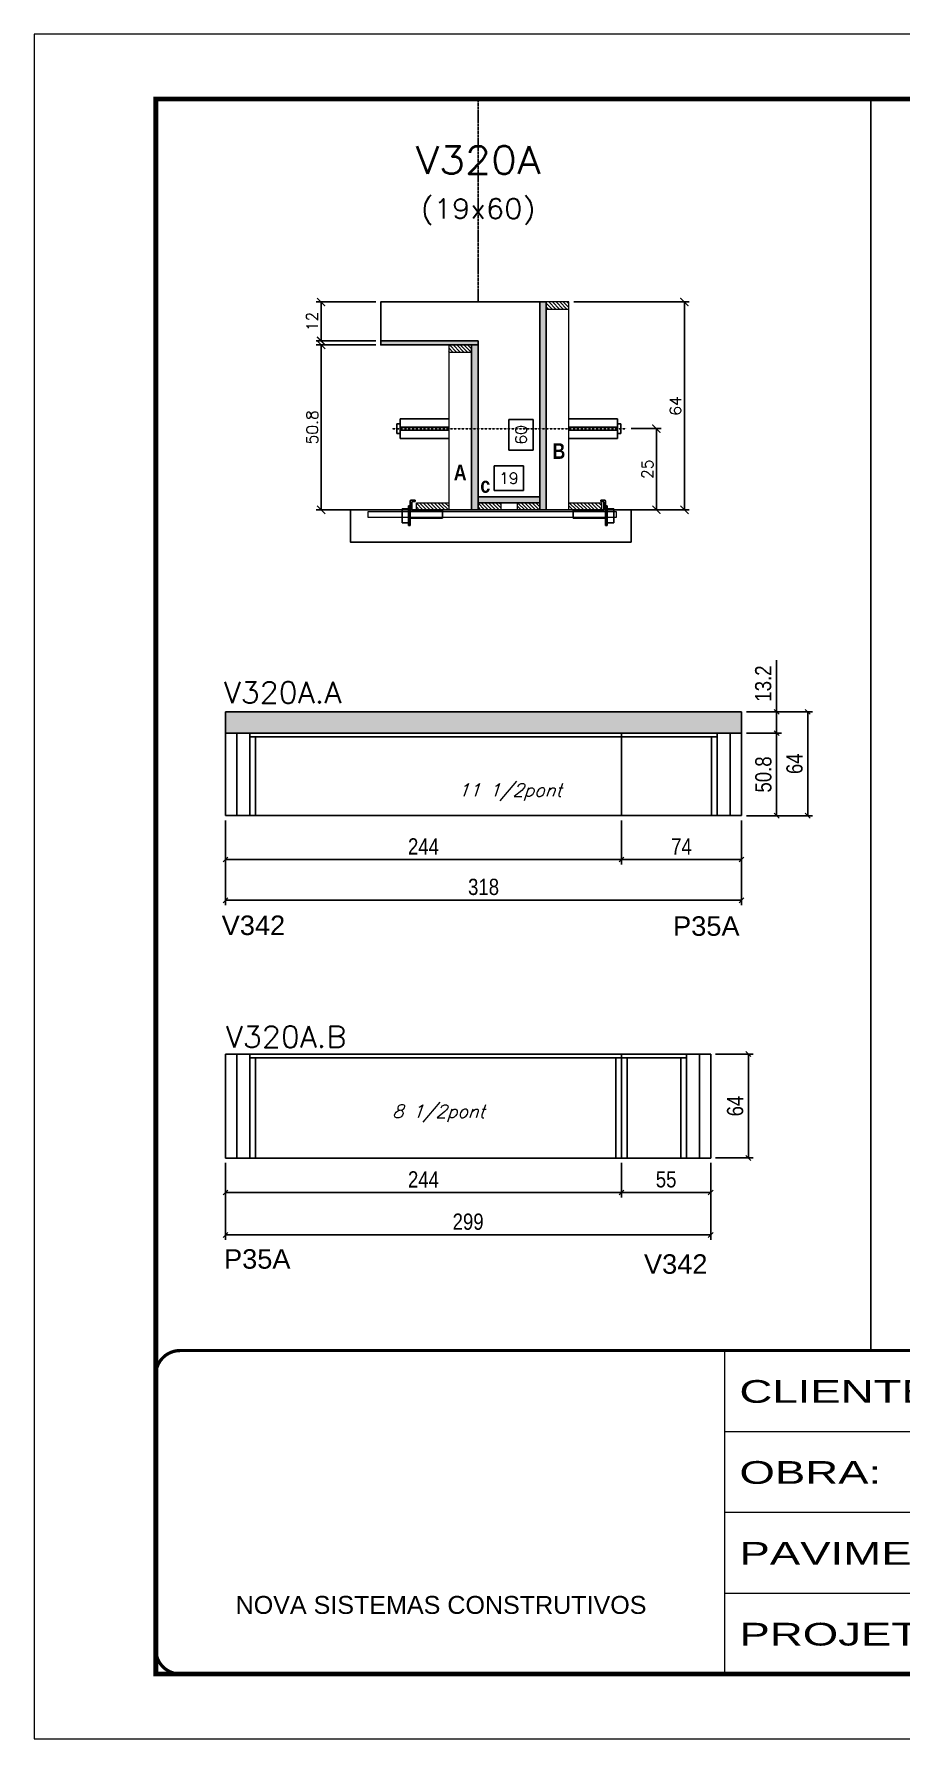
# Model space of a CAD drawing. Extents: x 137137 to 143418, y 10464 to 34486.
# Drawn here: x 137137 to 137672, y 23099 to 24149 of the extents above; entities that cross this region are included whole.
import ezdxf
from ezdxf.enums import TextEntityAlignment as Align

# ---------------------------------------------------------------- set-up
doc = ezdxf.new("R2010")
doc.units = 0
for name, pattern in [('CONTINUO', [0]), ('DASHED', [0.75, 0.5, -0.25]), ('HIDDEN', [0.375, 0.25, -0.125])]:
    doc.linetypes.add(name, pattern=pattern)
for name, color, linetype in [('5', 5, 'Continuous'), ('barrote', 251, 'Continuous'), ('COTA', 241, 'Continuous'), ('Cota Seção (2x)', 4, 'Continuous'), ('detalhes', 4, 'Continuous'), ('Painéis', 200, 'Continuous'), ('presilha', 1, 'Continuous'), ('SARR_2.2x7', 40, 'Continuous'), ('SARR_3.5x7', 81, 'Continuous'), ('TENSOR', 3, 'Continuous'), ('texto', 7, 'Continuous'), ('Texto de Titulo', 7, 'Continuous'), ('Texto Qtd Sarr', 242, 'Continuous')]:
    doc.layers.add(name, color=color, linetype=linetype)
for name, color, linetype, lineweight in [('CONCRETO', 251, 'Continuous', 25), ('Folhas', 255, 'Continuous', 9), ('Hachura', 251, 'Continuous', 9), ('Madeira', 126, 'Continuous', 18), ('SARRAFO DE PRESSAO', 251, 'DASHED', 9), ('SCO-___-LAJ', 2, 'Continuous', 0), ('Texto Seção', 7, 'Continuous', 15)]:
    doc.layers.add(name, color=color, linetype=linetype, lineweight=lineweight)
doc.styles.add('ARIAL', font='arial.ttf')
doc.styles.add('COTA TECNICA', font='techl___.ttf', dxfattribs={"height": 10})
doc.styles.add('REGUA-120', font='ROMANS.shx', dxfattribs={"height": 15})
doc.styles.add('Romans', font='romans.shx')
doc.styles.get("Standard").update_dxf_attribs({"font": 'arial.ttf'})
doc.styles.add('TECNICA', font='techb___.ttf', dxfattribs={"height": 10})
doc.styles.add('Tecnologia', font='')
doc.styles.get('Tecnologia').set_extended_font_data('Forgotten Futurist')
doc.dimstyles.new('Cota Seção (2x)', dxfattribs={"dimtxt": 7, "dimasz": 5, "dimexe": 3, "dimexo": 3, "dimgap": 2, "dimtad": 3, "dimdec": 1, "dimlfac": 0.5, "dimzin": 12, "dimdsep": 46, "dimtxsty": 'Romans', "dimblk": 'ARCHTICK', "dimcen": 0, "dimclrd": 4, "dimclre": 4, "dimclrt": 1, "dimadec": 1, "dimazin": 3, "dimtfac": 1, "dimtdec": 1, "dimtmove": 0, "dimatfit": 3, "dimldrblk": 'OBLIQUE', "dimfxl": 1, "dimtolj": 1, "dimtzin": 12, "dimarcsym": 0})
doc.dimstyles.new('Cota Seção interna', dxfattribs={"dimtxt": 7, "dimasz": 6, "dimexe": 0.18, "dimexo": 2, "dimgap": -4, "dimtad": 3, "dimdec": 1, "dimlfac": 0.5, "dimzin": 12, "dimdsep": 46, "dimtxsty": 'Romans', "dimblk": 'ARCHTICK', "dimcen": 0.09, "dimse1": 1, "dimse2": 1, "dimsd1": 1, "dimsd2": 1, "dimclrd": 180, "dimclre": 5, "dimclrt": 1, "dimadec": 0, "dimazin": 3, "dimtfac": 1, "dimtdec": 1, "dimtofl": 0, "dimtmove": 0, "dimatfit": 3, "dimldrblk": 'ARCHTICK', "dimfxl": 1, "dimtolj": 1, "dimtzin": 0, "dimarcsym": 0})
doc.dimstyles.new('PAINEL', dxfattribs={"dimtxt": 10, "dimasz": 3, "dimexe": 3, "dimexo": 3, "dimgap": 3, "dimtad": 1, "dimdec": 1, "dimzin": 12, "dimdsep": 46, "dimtxsty": 'COTA TECNICA', "dimblk1": 'OBLIQUE', "dimblk2": 'OBLIQUE', "dimsah": 1, "dimcen": 0.9, "dimclrd": 4, "dimclre": 4, "dimclrt": 240, "dimadec": 1, "dimazin": 3, "dimtfac": 1, "dimtdec": 1, "dimtmove": 0, "dimatfit": 3, "dimfxl": 1, "dimtolj": 1, "dimtzin": 12, "dimarcsym": 0})

# ---------------------------------------------------------------- blocks, each defined once
blk = doc.blocks.new('9999999999')
at = {"color": 30, "linetype": 'CONTINUO'}
for p, q in [((98564.6, 34230.2), (98564.6, 34429.4)), ((98564.6, 34379.6), (99584, 34379.6)), ((98564.6, 34329.8), (99488, 34329.8)), ((98564.6, 34280), (99488, 34280))]:
    blk.add_line(p, q, dxfattribs=at)
at = {"color": 30, "linetype": 'CONTINUO', "const_width": 2}
blk.add_lwpolyline([(99584, 34230.2), (99584, 34414.4, 0.414214), (99569, 34429.4), (98229, 34429.4, 0.414214), (98214, 34414.4), (98214, 34245.2, 0.414214), (98229, 34230.2), (99584, 34230.2)], format="xyb", dxfattribs=at)
at = {"layer": 'Folhas'}
blk.add_lwpolyline([(98139, 34190.2), (99624, 34190.2), (99624, 35240.2), (98139, 35240.2)], close=True, dxfattribs=at)
at = {"layer": 'Folhas', "color": 30, "const_width": 3}
blk.add_lwpolyline([(98214, 34230.2), (99584, 34230.2), (99584, 35200.2), (98214, 35200.2)], close=True, dxfattribs=at)
at = {"color": 7, "linetype": 'Continuous', "ltscale": 5, "style": 'ARIAL'}
blk.add_text('NOVA SISTEMAS CONSTRUTIVOS', height=11.059, dxfattribs=at).set_placement((98263.2, 34267.2))
at = {"layer": 'Folhas', "color": 7, "style": 'Tecnologia', "width": 1.5}
for s, p in [('CLIENTE:', (98573.7, 34397.2)), ('OBRA:', (98573.7, 34347.3)), ('PAVIMENTO:', (98573.7, 34297.5)), ('PROJETO:', (98573.7, 34247.7))]:
    blk.add_text(s, height=14, dxfattribs=at).set_placement(p)
blk = doc.blocks.new('_Oblique')
at = {"color": 0, "linetype": 'ByBlock', "lineweight": -2}
blk.add_line((-0.5, -0.5), (0.5, 0.5), dxfattribs=at)
blk = doc.blocks.new('*D1098')
at = {"layer": 'COTA', "color": 4, "linetype": 'ByBlock', "lineweight": -2, "transparency": 16777216}
for p, q in [((137255.3, 23664.2), (137255.3, 23612.1)), ((137573.3, 23664.2), (137573.3, 23612.1)), ((137255.3, 23615.1), (137573.3, 23615.1))]:
    blk.add_line(p, q, dxfattribs=at)
at = {"layer": 'Defpoints', "color": 0, "linetype": 'ByBlock', "transparency": 16777216}
for p in [(137255.3, 23667.2), (137573.3, 23667.2), (137573.3, 23615.1)]:
    blk.add_point(p, dxfattribs=at)
at = {"layer": 'COTA', "color": 4, "linetype": 'ByBlock', "lineweight": -2, "transparency": 16777216, "xscale": 3, "yscale": 3, "zscale": 3, "rotation": 180}
blk.add_blockref('_Oblique', (137255.3, 23615.1), dxfattribs=at)
at = {"layer": 'COTA', "color": 4, "linetype": 'ByBlock', "lineweight": -2, "transparency": 16777216, "xscale": 3, "yscale": 3, "zscale": 3}
blk.add_blockref('_Oblique', (137573.3, 23615.1), dxfattribs=at)
at = {"layer": 'COTA', "color": 240, "linetype": 'ByBlock', "transparency": 16777216, "insert": (137414.3, 23623.3), "char_height": 10, "attachment_point": 5, "style": 'COTA TECNICA'}
blk.add_mtext('\\A1;318', dxfattribs=at)
blk = doc.blocks.new('*D1099')
at = {"layer": 'COTA', "color": 4, "linetype": 'ByBlock', "lineweight": -2, "transparency": 16777216}
for p, q in [((137255.3, 23453.4), (137255.3, 23406)), ((137554.3, 23453.4), (137554.3, 23406)), ((137255.3, 23409), (137554.3, 23409))]:
    blk.add_line(p, q, dxfattribs=at)
at = {"layer": 'Defpoints', "color": 0, "linetype": 'ByBlock', "transparency": 16777216}
for p in [(137255.3, 23456.4), (137554.3, 23456.4), (137554.3, 23409)]:
    blk.add_point(p, dxfattribs=at)
at = {"layer": 'COTA', "color": 4, "linetype": 'ByBlock', "lineweight": -2, "transparency": 16777216, "xscale": 3, "yscale": 3, "zscale": 3, "rotation": 180}
blk.add_blockref('_Oblique', (137255.3, 23409), dxfattribs=at)
at = {"layer": 'COTA', "color": 4, "linetype": 'ByBlock', "lineweight": -2, "transparency": 16777216, "xscale": 3, "yscale": 3, "zscale": 3}
blk.add_blockref('_Oblique', (137554.3, 23409), dxfattribs=at)
at = {"layer": 'COTA', "color": 240, "linetype": 'ByBlock', "transparency": 16777216, "insert": (137404.8, 23417.1), "char_height": 10, "attachment_point": 5, "style": 'COTA TECNICA'}
blk.add_mtext('\\A1;299', dxfattribs=at)
blk = doc.blocks.new('*D1100')
at = {"layer": 'COTA', "color": 4, "linetype": 'ByBlock', "lineweight": -2, "transparency": 16777216}
for p, q in [((137576.3, 23718), (137597.9, 23718)), ((137594.9, 23667.2), (137594.9, 23718)), ((137576.3, 23667.2), (137597.9, 23667.2))]:
    blk.add_line(p, q, dxfattribs=at)
at = {"layer": 'Defpoints', "color": 0, "linetype": 'ByBlock', "transparency": 16777216}
for p in [(137573.3, 23718), (137594.9, 23718), (137573.3, 23667.2)]:
    blk.add_point(p, dxfattribs=at)
at = {"layer": 'COTA', "color": 4, "linetype": 'ByBlock', "lineweight": -2, "transparency": 16777216, "xscale": 3, "yscale": 3, "zscale": 3}
for p, rotation in [((137594.9, 23718), 90), ((137594.9, 23667.2), 270)]:
    blk.add_blockref('_Oblique', p, dxfattribs=dict(at, rotation=rotation))
at = {"layer": 'COTA', "color": 240, "linetype": 'ByBlock', "transparency": 16777216, "insert": (137586.8, 23692.6), "char_height": 10, "attachment_point": 5, "rotation": 90, "style": 'COTA TECNICA'}
blk.add_mtext('\\A1;50.8', dxfattribs=at)
blk = doc.blocks.new('*D1101')
at = {"layer": 'COTA', "color": 4, "linetype": 'ByBlock', "lineweight": -2, "transparency": 16777216}
for p, q in [((137594.9, 23731.2), (137594.9, 23763)), ((137576.3, 23731.2), (137597.9, 23731.2)), ((137594.9, 23718), (137594.9, 23731.2)), ((137576.3, 23718), (137597.9, 23718))]:
    blk.add_line(p, q, dxfattribs=at)
at = {"layer": 'Defpoints', "color": 0, "linetype": 'ByBlock', "transparency": 16777216}
for p in [(137573.3, 23731.2), (137594.9, 23731.2), (137573.3, 23718)]:
    blk.add_point(p, dxfattribs=at)
at = {"layer": 'COTA', "color": 4, "linetype": 'ByBlock', "lineweight": -2, "transparency": 16777216, "xscale": 3, "yscale": 3, "zscale": 3}
for p, rotation in [((137594.9, 23731.2), 90), ((137594.9, 23718), 270)]:
    blk.add_blockref('_Oblique', p, dxfattribs=dict(at, rotation=rotation))
at = {"layer": 'COTA', "color": 240, "linetype": 'ByBlock', "transparency": 16777216, "insert": (137586.7, 23748.6), "char_height": 10, "attachment_point": 5, "rotation": 90, "style": 'COTA TECNICA'}
blk.add_mtext('\\A1;13.2', dxfattribs=at)
blk = doc.blocks.new('*D1102')
at = {"layer": 'COTA', "color": 4, "linetype": 'ByBlock', "lineweight": -2, "transparency": 16777216}
for p, q in [((137576.3, 23731.2), (137617.1, 23731.2)), ((137614.1, 23667.2), (137614.1, 23731.2)), ((137576.3, 23667.2), (137617.1, 23667.2))]:
    blk.add_line(p, q, dxfattribs=at)
at = {"layer": 'Defpoints', "color": 0, "linetype": 'ByBlock', "transparency": 16777216}
for p in [(137573.3, 23731.2), (137614.1, 23731.2), (137573.3, 23667.2)]:
    blk.add_point(p, dxfattribs=at)
at = {"layer": 'COTA', "color": 4, "linetype": 'ByBlock', "lineweight": -2, "transparency": 16777216, "xscale": 3, "yscale": 3, "zscale": 3}
for p, rotation in [((137614.1, 23731.2), 90), ((137614.1, 23667.2), 270)]:
    blk.add_blockref('_Oblique', p, dxfattribs=dict(at, rotation=rotation))
at = {"layer": 'COTA', "color": 240, "linetype": 'ByBlock', "transparency": 16777216, "insert": (137606, 23699.2), "char_height": 10, "attachment_point": 5, "rotation": 90, "style": 'COTA TECNICA'}
blk.add_mtext('\\A1;64', dxfattribs=at)
blk = doc.blocks.new('*D1103')
at = {"layer": 'COTA', "color": 4, "linetype": 'ByBlock', "lineweight": -2, "transparency": 16777216}
for p, q in [((137557.3, 23520.4), (137580.5, 23520.4)), ((137577.5, 23520.4), (137577.5, 23456.4)), ((137557.3, 23456.4), (137580.5, 23456.4))]:
    blk.add_line(p, q, dxfattribs=at)
at = {"layer": 'Defpoints', "color": 0, "linetype": 'ByBlock', "transparency": 16777216}
for p in [(137554.3, 23520.4), (137554.3, 23456.4), (137577.5, 23456.4)]:
    blk.add_point(p, dxfattribs=at)
at = {"layer": 'COTA', "color": 4, "linetype": 'ByBlock', "lineweight": -2, "transparency": 16777216, "xscale": 3, "yscale": 3, "zscale": 3}
for p, rotation in [((137577.5, 23520.4), 90), ((137577.5, 23456.4), 270)]:
    blk.add_blockref('_Oblique', p, dxfattribs=dict(at, rotation=rotation))
at = {"layer": 'COTA', "color": 240, "linetype": 'ByBlock', "transparency": 16777216, "insert": (137569.4, 23488.4), "char_height": 10, "attachment_point": 5, "rotation": 90, "style": 'COTA TECNICA'}
blk.add_mtext('\\A1;64', dxfattribs=at)
blk = doc.blocks.new('*D1104')
at = {"layer": 'COTA', "color": 4, "linetype": 'ByBlock', "lineweight": -2, "transparency": 16777216}
for p, q in [((137255.3, 23664.2), (137255.3, 23637.2)), ((137499.3, 23664.2), (137499.3, 23637.2)), ((137255.3, 23640.2), (137499.3, 23640.2))]:
    blk.add_line(p, q, dxfattribs=at)
at = {"layer": 'Defpoints', "color": 0, "linetype": 'ByBlock', "transparency": 16777216}
for p in [(137255.3, 23667.2), (137499.3, 23667.2), (137499.3, 23640.2)]:
    blk.add_point(p, dxfattribs=at)
at = {"layer": 'COTA', "color": 4, "linetype": 'ByBlock', "lineweight": -2, "transparency": 16777216, "xscale": 3, "yscale": 3, "zscale": 3, "rotation": 180}
blk.add_blockref('_Oblique', (137255.3, 23640.2), dxfattribs=at)
at = {"layer": 'COTA', "color": 4, "linetype": 'ByBlock', "lineweight": -2, "transparency": 16777216, "xscale": 3, "yscale": 3, "zscale": 3}
blk.add_blockref('_Oblique', (137499.3, 23640.2), dxfattribs=at)
at = {"layer": 'COTA', "color": 240, "linetype": 'ByBlock', "transparency": 16777216, "insert": (137377.3, 23648.3), "char_height": 10, "attachment_point": 5, "style": 'COTA TECNICA'}
blk.add_mtext('\\A1;244', dxfattribs=at)
blk = doc.blocks.new('*D1105')
at = {"layer": 'COTA', "color": 4, "linetype": 'ByBlock', "lineweight": -2, "transparency": 16777216}
for p, q in [((137499.3, 23664.2), (137499.3, 23637.2)), ((137573.3, 23664.2), (137573.3, 23637.2)), ((137499.3, 23640.2), (137573.3, 23640.2))]:
    blk.add_line(p, q, dxfattribs=at)
at = {"layer": 'Defpoints', "color": 0, "linetype": 'ByBlock', "transparency": 16777216}
for p in [(137499.3, 23667.2), (137573.3, 23667.2), (137573.3, 23640.2)]:
    blk.add_point(p, dxfattribs=at)
at = {"layer": 'COTA', "color": 4, "linetype": 'ByBlock', "lineweight": -2, "transparency": 16777216, "xscale": 3, "yscale": 3, "zscale": 3, "rotation": 180}
blk.add_blockref('_Oblique', (137499.3, 23640.2), dxfattribs=at)
at = {"layer": 'COTA', "color": 4, "linetype": 'ByBlock', "lineweight": -2, "transparency": 16777216, "xscale": 3, "yscale": 3, "zscale": 3}
blk.add_blockref('_Oblique', (137573.3, 23640.2), dxfattribs=at)
at = {"layer": 'COTA', "color": 240, "linetype": 'ByBlock', "transparency": 16777216, "insert": (137536.3, 23648.3), "char_height": 10, "attachment_point": 5, "style": 'COTA TECNICA'}
blk.add_mtext('\\A1;74', dxfattribs=at)
blk = doc.blocks.new('*D1106')
at = {"layer": 'COTA', "color": 4, "linetype": 'ByBlock', "lineweight": -2, "transparency": 16777216}
for p, q in [((137255.3, 23453.4), (137255.3, 23432.1)), ((137499.3, 23453.4), (137499.3, 23432.1)), ((137255.3, 23435.1), (137499.3, 23435.1))]:
    blk.add_line(p, q, dxfattribs=at)
at = {"layer": 'Defpoints', "color": 0, "linetype": 'ByBlock', "transparency": 16777216}
for p in [(137255.3, 23456.4), (137499.3, 23456.4), (137499.3, 23435.1)]:
    blk.add_point(p, dxfattribs=at)
at = {"layer": 'COTA', "color": 4, "linetype": 'ByBlock', "lineweight": -2, "transparency": 16777216, "xscale": 3, "yscale": 3, "zscale": 3, "rotation": 180}
blk.add_blockref('_Oblique', (137255.3, 23435.1), dxfattribs=at)
at = {"layer": 'COTA', "color": 4, "linetype": 'ByBlock', "lineweight": -2, "transparency": 16777216, "xscale": 3, "yscale": 3, "zscale": 3}
blk.add_blockref('_Oblique', (137499.3, 23435.1), dxfattribs=at)
at = {"layer": 'COTA', "color": 240, "linetype": 'ByBlock', "transparency": 16777216, "insert": (137377.3, 23443.2), "char_height": 10, "attachment_point": 5, "style": 'COTA TECNICA'}
blk.add_mtext('\\A1;244', dxfattribs=at)
blk = doc.blocks.new('*D1107')
at = {"layer": 'COTA', "color": 4, "linetype": 'ByBlock', "lineweight": -2, "transparency": 16777216}
for p, q in [((137499.3, 23453.4), (137499.3, 23432.1)), ((137554.3, 23453.4), (137554.3, 23432.1)), ((137499.3, 23435.1), (137554.3, 23435.1))]:
    blk.add_line(p, q, dxfattribs=at)
at = {"layer": 'Defpoints', "color": 0, "linetype": 'ByBlock', "transparency": 16777216}
for p in [(137499.3, 23456.4), (137554.3, 23456.4), (137554.3, 23435.1)]:
    blk.add_point(p, dxfattribs=at)
at = {"layer": 'COTA', "color": 4, "linetype": 'ByBlock', "lineweight": -2, "transparency": 16777216, "xscale": 3, "yscale": 3, "zscale": 3, "rotation": 180}
blk.add_blockref('_Oblique', (137499.3, 23435.1), dxfattribs=at)
at = {"layer": 'COTA', "color": 4, "linetype": 'ByBlock', "lineweight": -2, "transparency": 16777216, "xscale": 3, "yscale": 3, "zscale": 3}
blk.add_blockref('_Oblique', (137554.3, 23435.1), dxfattribs=at)
at = {"layer": 'COTA', "color": 240, "linetype": 'ByBlock', "transparency": 16777216, "insert": (137526.8, 23443.2), "char_height": 10, "attachment_point": 5, "style": 'COTA TECNICA'}
blk.add_mtext('\\A1;55', dxfattribs=at)
blk = doc.blocks.new('titulo1')
at = {"layer": 'Defpoints', "color": 252, "linetype": 'HIDDEN', "ltscale": 2}
blk.add_line((0, 0), (0, 125), dxfattribs=at)
at = {"layer": 'Defpoints', "style": 'Romans', "oblique": 15}
blk.add_attdef('FOLHA', text='', height=10, dxfattribs=at).set_placement((0, 15.6), align=Align.MIDDLE_CENTER)
at = {"layer": 'Texto Qtd Sarr', "color": 3, "style": 'Romans', "oblique": 15}
for tag, height, p in [('TITULO', 17, (0, 71.4)), ('SEÇÃO', 12, (0, 41.5))]:
    blk.add_attdef(tag, text='', height=height, dxfattribs=at).set_placement(p, align=Align.MIDDLE_CENTER)
blk = doc.blocks.new('_ArchTick')
at = {"color": 0, "linetype": 'ByBlock', "const_width": 0.15}
blk.add_lwpolyline([(-0.5, -0.5), (0.5, 0.5)], dxfattribs=at)
blk = doc.blocks.new('*D1108')
at = {"layer": 'COTA', "color": 4, "lineweight": -2, "transparency": 16777216}
for p, q in [((137347.9, 23957.2), (137311.2, 23957.2)), ((137314.2, 23855.6), (137314.2, 23957.2)), ((137365.5, 23855.6), (137311.2, 23855.6))]:
    blk.add_line(p, q, dxfattribs=at)
at = {"layer": 'Defpoints', "color": 0, "transparency": 16777216}
for p in [(137314.2, 23957.2), (137350.9, 23957.2), (137368.5, 23855.6)]:
    blk.add_point(p, dxfattribs=at)
at = {"layer": 'COTA', "color": 4, "lineweight": -2, "transparency": 16777216, "xscale": 5, "yscale": 5, "zscale": 5}
for p, rotation in [((137314.2, 23957.2), 90), ((137314.2, 23855.6), 270)]:
    blk.add_blockref('_ArchTick', p, dxfattribs=dict(at, rotation=rotation))
at = {"layer": 'COTA', "color": 1, "transparency": 16777216, "insert": (137308.7, 23906.4), "char_height": 7, "attachment_point": 5, "rotation": 90, "style": 'Romans'}
blk.add_mtext('\\A1;50.8', dxfattribs=at)
blk = doc.blocks.new('*D1109')
at = {"layer": 'COTA', "color": 4, "lineweight": -2, "transparency": 16777216}
for p, q in [((137347.9, 23983.6), (137311.2, 23983.6)), ((137314.2, 23959.6), (137314.2, 23983.6)), ((137347.9, 23959.6), (137311.2, 23959.6))]:
    blk.add_line(p, q, dxfattribs=at)
at = {"layer": 'Defpoints', "color": 0, "transparency": 16777216}
for p in [(137314.2, 23983.6), (137350.9, 23983.6), (137350.9, 23959.6)]:
    blk.add_point(p, dxfattribs=at)
at = {"layer": 'COTA', "color": 4, "lineweight": -2, "transparency": 16777216, "xscale": 5, "yscale": 5, "zscale": 5}
for p, rotation in [((137314.2, 23983.6), 90), ((137314.2, 23959.6), 270)]:
    blk.add_blockref('_ArchTick', p, dxfattribs=dict(at, rotation=rotation))
at = {"layer": 'COTA', "color": 1, "transparency": 16777216, "insert": (137308.7, 23971.6), "char_height": 7, "attachment_point": 5, "rotation": 90, "style": 'Romans'}
blk.add_mtext('\\A1;12', dxfattribs=at)
blk = doc.blocks.new('*D1110')
at = {"layer": 'Cota Seção (2x)', "color": 180, "lineweight": -2, "transparency": 16777216}
for p, q in [((137444.9, 23911.3), (137429.9, 23911.3)), ((137429.9, 23911.3), (137429.9, 23892.3)), ((137444.9, 23892.3), (137444.9, 23911.3)), ((137429.9, 23892.3), (137444.9, 23892.3))]:
    blk.add_line(p, q, dxfattribs=at)
at = {"layer": 'Defpoints', "color": 0, "transparency": 16777216}
for p in [(137410.9, 23983.6), (137448.9, 23983.6), (137410.9, 23863.6)]:
    blk.add_point(p, dxfattribs=at)
at = {"layer": 'Cota Seção (2x)', "color": 1, "transparency": 16777216, "insert": (137437.4, 23901.8), "char_height": 7, "attachment_point": 5, "rotation": 90, "style": 'Romans'}
blk.add_mtext('\\A1;60', dxfattribs=at)
blk = doc.blocks.new('PRESILHA METÁLICA 1')
at = {"layer": 'presilha'}
for p, q in [((7.5, 10.6), (7.5, 19.9)), ((12, 21), (8.6, 21)), ((9, 11.6), (9, 18.9)), ((12, 19.5), (9.6, 19.5)), ((12, 21), (12, 19.5)), ((0, 13), (6, 13)), ((0, 13), (0, 0)), ((6, 0), (0, 0)), ((6, 15.5), (7.5, 15.5)), ((6, -2.5), (6, 15.5)), ((6, 13), (6, 0)), ((7.5, 15.5), (7.5, -2.5)), ((37.5, 4.1), (7.5, 4.1)), ((37.5, 11), (9.6, 11)), ((37.5, 11), (37.5, 4.1)), ((7.5, -2.5), (6, -2.5))]:
    blk.add_line(p, q, dxfattribs=at)
for centre, radius, start, end in [((8.6, 19.9), 1.14, 90, 180), ((9.6, 18.9), 0.57, 90, 180), ((9.6, 11.6), 0.57, 180, 270)]:
    blk.add_arc(centre, radius, start, end, dxfattribs=at)
blk = doc.blocks.new('*D1074')
at = {"layer": 'Cota Seção (2x)', "color": 180, "lineweight": -2, "transparency": 16777216}
for p, q in [((137438.9, 23882.6), (137420.9, 23882.6)), ((137420.9, 23882.6), (137420.9, 23867.6)), ((137438.9, 23867.6), (137438.9, 23882.6)), ((137420.9, 23867.6), (137438.9, 23867.6))]:
    blk.add_line(p, q, dxfattribs=at)
at = {"layer": 'Defpoints', "color": 0, "transparency": 16777216}
for p in [(137410.9, 23863.6), (137410.9, 23855.6), (137448.9, 23855.6)]:
    blk.add_point(p, dxfattribs=at)
at = {"layer": 'Cota Seção (2x)', "color": 1, "transparency": 16777216, "insert": (137429.9, 23875.1), "char_height": 7, "attachment_point": 5, "style": 'Romans'}
blk.add_mtext('\\A1;19', dxfattribs=at)
blk = doc.blocks.new('*D1075')
at = {"layer": 'COTA', "color": 4, "lineweight": -2, "transparency": 16777216}
for p, q in [((137469.9, 23983.6), (137541.1, 23983.6)), ((137538.1, 23983.6), (137538.1, 23855.6)), ((137469.9, 23855.6), (137541.1, 23855.6))]:
    blk.add_line(p, q, dxfattribs=at)
at = {"layer": 'Defpoints', "color": 0, "transparency": 16777216}
for p in [(137466.9, 23983.6), (137466.9, 23855.6), (137538.1, 23855.6)]:
    blk.add_point(p, dxfattribs=at)
at = {"layer": 'COTA', "color": 4, "lineweight": -2, "transparency": 16777216, "xscale": 5, "yscale": 5, "zscale": 5}
for p, rotation in [((137538.1, 23983.6), 90), ((137538.1, 23855.6), 270)]:
    blk.add_blockref('_ArchTick', p, dxfattribs=dict(at, rotation=rotation))
at = {"layer": 'COTA', "color": 1, "transparency": 16777216, "insert": (137532.6, 23919.6), "char_height": 7, "attachment_point": 5, "rotation": 90, "style": 'Romans'}
blk.add_mtext('\\A1;64', dxfattribs=at)
blk = doc.blocks.new('*D1072')
at = {"layer": 'COTA', "color": 4, "lineweight": -2, "transparency": 16777216}
for p, q in [((137505.2, 23905.6), (137523.8, 23905.6)), ((137520.8, 23905.6), (137520.8, 23855.6)), ((137505.2, 23855.6), (137523.8, 23855.6))]:
    blk.add_line(p, q, dxfattribs=at)
at = {"layer": 'Defpoints', "color": 0, "transparency": 16777216}
for p in [(137502.2, 23905.6), (137502.2, 23855.6), (137520.8, 23855.6)]:
    blk.add_point(p, dxfattribs=at)
at = {"layer": 'COTA', "color": 4, "lineweight": -2, "transparency": 16777216, "xscale": 5, "yscale": 5, "zscale": 5}
for p, rotation in [((137520.8, 23905.6), 90), ((137520.8, 23855.6), 270)]:
    blk.add_blockref('_ArchTick', p, dxfattribs=dict(at, rotation=rotation))
at = {"layer": 'COTA', "color": 1, "transparency": 16777216, "insert": (137515.3, 23880.6), "char_height": 7, "attachment_point": 5, "rotation": 90, "style": 'Romans'}
blk.add_mtext('\\A1;25', dxfattribs=at)

msp = doc.modelspace()

# ---------------------------------------------------------------- hatches: boundary and pattern name
at = {"layer": 'COTA', "linetype": 'ByBlock'}
h = msp.add_hatch(dxfattribs=at)
h.set_pattern_fill('AR-CONC', color=256, scale=0.03)
h.set_pattern_definition([(50, (-1598.5, -8040.0258), (5.46554007, -0.47817257), [0.5715, -6.2865]), (355, (-1598.5, -8040.026), (-1.05730264, 5.73170536), [0.4572, -5.02921753]), (100.4514447, (-1598.0445, -8040.0656), (4.40823741, 5.25353256), [0.48570026, -5.34270734]), (46.1842, (-1598.5, -8038.502), (8.13237123, -1.26126984), [0.85725, -9.42975]), (96.6355576, (-1597.822, -8038.607), (7.122124, 7.42278374), [0.7285507, -8.01406824]), (351.184151, (-1598.5, -8038.502), (7.122124, 7.42278374), [0.685799, -7.54379196]), (21, (-1597.738, -8038.8828), (4.54843174, -3.06795595), [0.5715, -6.2865]), (326, (-1597.738, -8038.883), (1.85406085, 5.52563898), [0.4572, -5.0292]), (71.451445, (-1597.359, -8039.1384), (6.40249258, 2.45768307), [0.48570026, -5.34269813]), (37.5, (-1598.5, -8040.0258), (0.092658098, 2.536651166), [0, -4.96824, 0, -5.1054, 0, -5.04825]), (7.5, (-1598.5, -8040.0258), (2.004589875, 3.005417245), [0, -2.91084, 0, -4.85394, 0, -1.92405]), (327.5, (-1600.1993, -8040.0258), (4.067717855, -0.17186232), [0, -1.905, 0, -5.9436, 0, -7.8867]), (317.5, (-1600.9613, -8040.0258), (4.44387544, 0.76279473), [0, -2.4765, 0, -3.94716, 0, -5.6007])])
h.paths.add_polyline_path([(137573.32, 23718.04), (137573.32, 23731.24), (137255.32, 23731.24), (137255.32, 23718.04)])
at = {"layer": 'Hachura'}
h = msp.add_hatch(color=256, dxfattribs=at)
h.dxf.hatch_style = 1
h.paths.add_polyline_path([(137448.93, 23983.6), (137452.93, 23983.6), (137452.93, 23855.6), (137448.93, 23855.6)])
h = msp.add_hatch(dxfattribs=at)
h.set_pattern_fill('ANSI31', color=256, scale=0.5, angle=270, style=0)
h.set_pattern_definition([(315, (160260.751, 15675.9564), (1.12253202, 1.12253202), [])])
h.paths.add_polyline_path([(137466.93, 23979.2), (137466.93, 23983.6), (137452.93, 23983.6), (137452.93, 23979.2)])
h = msp.add_hatch(color=256, dxfattribs=at)
h.dxf.hatch_style = 1
h.paths.add_polyline_path([(137410.93, 23957.2), (137410.93, 23959.6), (137350.93, 23959.6), (137350.93, 23957.2)])
h = msp.add_hatch(dxfattribs=at)
h.set_pattern_fill('ANSI31', color=256, scale=0.5, angle=270, style=0)
h.set_pattern_definition([(315, (160320.751, 15649.5564), (1.12253202, 1.12253202), [])])
h.paths.add_polyline_path([(137406.93, 23952.8), (137406.93, 23957.2), (137392.93, 23957.2), (137392.93, 23952.8)])
h = msp.add_hatch(color=256, dxfattribs=at)
h.dxf.hatch_style = 1
h.paths.add_polyline_path([(137406.93, 23957.2), (137410.93, 23957.2), (137410.93, 23855.6), (137406.93, 23855.6)])
h = msp.add_hatch(dxfattribs=at)
h.set_pattern_fill('ANSI31', color=256, scale=0.5, angle=270, style=0)
h.set_pattern_definition([(315, (160320.751, 15625.9564), (1.12253202, 1.12253202), [])])
h.paths.add_polyline_path([(137372.93, 23855.6), (137372.93, 23860), (137392.93, 23860), (137392.93, 23855.6)])
h = msp.add_hatch(color=256, dxfattribs=at)
h.dxf.hatch_style = 1
h.paths.add_polyline_path([(137448.93, 23860), (137448.93, 23863.6), (137410.93, 23863.6), (137410.93, 23860)])
h = msp.add_hatch(dxfattribs=at)
h.set_pattern_fill('ANSI31', color=256, scale=0.5, angle=270, style=0)
h.set_pattern_definition([(315, (160329.551, 15625.9564), (1.12253202, 1.12253202), [])])
h.paths.add_polyline_path([(137410.93, 23855.6), (137410.93, 23860), (137424.93, 23860), (137424.93, 23855.6)])
h = msp.add_hatch(dxfattribs=at)
h.set_pattern_fill('ANSI31', color=256, scale=0.5, angle=270, style=0)
h.set_pattern_definition([(315, (160329.5531, 15625.9564), (1.12253202, 1.12253202), [])])
h.paths.add_polyline_path([(137448.93, 23855.6), (137448.93, 23860), (137434.93, 23860), (137434.93, 23855.6)])
h = msp.add_hatch(dxfattribs=at)
h.set_pattern_fill('ANSI31', color=256, scale=0.5, angle=270, style=0)
h.set_pattern_definition([(315, (160226.751, 15625.9564), (1.12253202, 1.12253202), [])])
h.paths.add_polyline_path([(137466.93, 23855.6), (137466.93, 23860), (137486.93, 23860), (137486.93, 23855.6)])

# ---------------------------------------------------------------- linework, layer by layer
at = {"ltscale": 3}
for p, q in [((137360.93, 23908.57), (137360.93, 23902.57)), ((137362.93, 23908.57), (137360.93, 23908.57)), ((137362.93, 23911.57), (137362.93, 23899.57)), ((137362.93, 23911.57), (137392.93, 23911.57)), ((137496.93, 23911.57), (137466.93, 23911.57)), ((137496.93, 23911.57), (137496.93, 23899.57)), ((137498.93, 23908.57), (137496.93, 23908.57)), ((137498.93, 23908.57), (137498.93, 23902.57)), ((137362.93, 23902.57), (137360.93, 23902.57)), ((137392.93, 23906.57), (137362.93, 23906.57)), ((137392.93, 23904.57), (137362.93, 23904.57)), ((137362.93, 23899.57), (137392.93, 23899.57)), ((137466.93, 23906.57), (137496.93, 23906.57)), ((137466.93, 23904.57), (137496.93, 23904.57)), ((137496.93, 23899.57), (137466.93, 23899.57)), ((137496.93, 23902.57), (137498.93, 23902.57))]:
    msp.add_line(p, q, dxfattribs=at)
at = {"layer": 'barrote'}
msp.add_lwpolyline([(137505.29, 23835.6), (137332.33, 23835.6), (137332.33, 23855.6), (137505.29, 23855.6)], close=True, dxfattribs=at)
at = {"layer": 'CONCRETO'}
msp.add_lwpolyline([(137410.93, 23959.6), (137350.93, 23959.6), (137350.93, 23983.6), (137410.93, 23983.6), (137410.93, 23983.6), (137448.93, 23983.6), (137448.93, 23860), (137448.93, 23860), (137448.93, 23863.6), (137410.93, 23863.6)], close=True, dxfattribs=at)
at = {"layer": 'COTA', "linetype": 'ByBlock'}
for p, q in [((137652.97, 24108.6), (137652.97, 23337.84)), ((137573.32, 23731.24), (137255.32, 23731.24)), ((137255.32, 23731.24), (137255.32, 23718.04)), ((137573.32, 23718.04), (137573.32, 23731.24))]:
    msp.add_line(p, q, dxfattribs=at)
at = {"layer": 'Madeira'}
for points in [[(137466.93, 23979.2), (137466.93, 23983.6), (137452.93, 23983.6), (137452.93, 23979.2)], [(137466.93, 23983.6), (137452.93, 23983.6), (137452.93, 23855.6), (137466.93, 23855.6)], [(137406.93, 23952.8), (137406.93, 23957.2), (137392.93, 23957.2), (137392.93, 23952.8)], [(137406.93, 23957.2), (137392.93, 23957.2), (137392.93, 23855.6), (137406.93, 23855.6)], [(137372.93, 23855.6), (137372.93, 23860), (137392.93, 23860), (137392.93, 23855.6)], [(137410.93, 23855.6), (137410.93, 23860), (137424.93, 23860), (137424.93, 23855.6)], [(137448.93, 23855.6), (137448.93, 23860), (137434.93, 23860), (137434.93, 23855.6)], [(137466.93, 23855.6), (137466.93, 23860), (137486.93, 23860), (137486.93, 23855.6)]]:
    msp.add_lwpolyline(points, close=True, dxfattribs=at)
at = {"layer": 'Painéis', "linetype": 'ByBlock'}
for p, q in [((137255.32, 23718.04), (137255.32, 23667.24)), ((137573.32, 23718.04), (137255.32, 23718.04)), ((137499.32, 23718.04), (137499.32, 23667.24)), ((137573.32, 23667.24), (137573.32, 23718.04)), ((137255.32, 23667.24), (137573.32, 23667.24)), ((137255.32, 23456.37), (137255.32, 23520.37)), ((137255.32, 23520.37), (137554.32, 23520.37)), ((137499.32, 23456.37), (137499.32, 23520.37)), ((137554.32, 23520.37), (137554.32, 23456.37)), ((137554.32, 23456.37), (137255.32, 23456.37))]:
    msp.add_line(p, q, dxfattribs=at)
at = {"layer": 'Painéis'}
for points in [[(137448.93, 23983.6), (137452.93, 23983.6), (137452.93, 23855.6), (137448.93, 23855.6)], [(137410.93, 23957.2), (137410.93, 23959.6), (137350.93, 23959.6), (137350.93, 23957.2)], [(137406.93, 23957.2), (137410.93, 23957.2), (137410.93, 23855.6), (137406.93, 23855.6)], [(137448.93, 23860), (137448.93, 23863.6), (137410.93, 23863.6), (137410.93, 23860)]]:
    msp.add_lwpolyline(points, close=True, dxfattribs=at)
at = {"layer": 'SARR_2.2x7', "linetype": 'Continuous'}
for p, q in [((137262.32, 23718.04), (137262.32, 23667.24)), ((137558.32, 23715.84), (137270.32, 23715.84)), ((137566.32, 23718.04), (137566.32, 23667.24)), ((137262.32, 23520.37), (137262.32, 23456.37)), ((137547.32, 23520.37), (137547.32, 23456.37)), ((137499.32, 23518.17), (137270.32, 23518.17)), ((137539.32, 23518.17), (137499.32, 23518.17))]:
    msp.add_line(p, q, dxfattribs=at)
at = {"layer": 'SARR_3.5x7'}
for p, q in [((137270.32, 23718.04), (137270.32, 23667.24)), ((137273.82, 23715.84), (137273.82, 23667.24)), ((137554.82, 23715.84), (137554.82, 23667.24)), ((137558.32, 23718.04), (137558.32, 23667.24)), ((137270.32, 23520.37), (137270.32, 23456.37)), ((137539.32, 23520.37), (137539.32, 23456.37)), ((137273.82, 23518.17), (137273.82, 23456.37)), ((137495.82, 23518.17), (137495.82, 23456.37)), ((137502.82, 23518.17), (137502.82, 23456.37)), ((137535.82, 23518.17), (137535.82, 23456.37))]:
    msp.add_line(p, q, dxfattribs=at)
at = {"layer": 'SCO-___-LAJ', "color": 1}
msp.add_lwpolyline([(137496.29, 23854.27), (137342.99, 23854.27), (137342.99, 23851.07), (137496.29, 23851.07)], close=True, dxfattribs=at)
at = {"layer": 'TENSOR', "linetype": 'HIDDEN', "ltscale": 0.5}
msp.add_line((137357.93, 23905.57), (137502.23, 23905.57), dxfattribs=at)

# ---------------------------------------------------------------- block references
at = {"layer": 'presilha', "yscale": 0.6666666666666666, "zscale": 0.6666666666666666}
for p, xscale in [((137364.06, 23847.63), 0.6666666666666666), ((137494.51, 23847.63), -0.6666666666666666)]:
    msp.add_blockref('PRESILHA METÁLICA 1', p, dxfattribs=dict(at, xscale=xscale))
at = {"layer": 'SARRAFO DE PRESSAO', "color": 6, "linetype": 'ByBlock'}
msp.add_blockref('9999999999', (38998.31, -11091.6), dxfattribs=at)
at = {"layer": 'Texto Seção'}
ref = msp.add_blockref('titulo1', (137410.93, 23983.6), dxfattribs=at)
ref.add_attrib('TITULO', 'V320A', dxfattribs={"layer": 'Texto de Titulo', "color": 7, "height": 17, "style": 'Romans', "width": 1.1}).set_placement((137410.93, 24071.1), align=Align.MIDDLE_CENTER)
ref.add_attrib('SEÇÃO', '(19x60)', dxfattribs={"layer": 'Texto de Titulo', "color": 7, "height": 12, "style": 'Romans', "width": 1.1}).set_placement((137410.93, 24041.1), align=Align.MIDDLE_CENTER)

# ---------------------------------------------------------------- texts
at = {"layer": '5', "linetype": 'Continuous'}
for s, p in [('V342', (137252.9, 23593.7)), ('P35A', (137531.1, 23593.24)), ('P35A', (137254.33, 23388.21)), ('V342', (137513.16, 23385.07))]:
    msp.add_text(s, height=12, rotation=0.00004, dxfattribs=at).set_placement(p)
at = {"layer": 'detalhes', "style": 'TECNICA'}
for s, p in [('B', (137456.76, 23886.98)), ('A', (137395.93, 23873.79)), ('c', (137412.31, 23866.09))]:
    msp.add_text(s, height=9.6, dxfattribs=at).set_placement(p)
at = {"layer": 'texto', "color": 2, "char_height": 8, "attachment_point": 5, "style": 'Romans'}
for s, insert in [('{\\Q19;\\C256;11 1/2pont}', (137430.5, 23681.64)), ('{\\Q19;\\C256;8 1/2pont}', (137386.58, 23483.84))]:
    msp.add_mtext(s, dxfattribs=dict(at, insert=insert))
at = {"layer": 'Texto Seção', "style": 'REGUA-120', "width": 1.05}
for s, p in [('V320A.A', (137254.17, 23736.6)), ('V320A.B', (137255.43, 23524.53))]:
    msp.add_text(s, height=13, dxfattribs=at).set_placement(p)

# ---------------------------------------------------------------- dimensions: what is measured, and where the dimension line sits
at = {"layer": 'COTA'}
for base, p1, p2, picture, middle in [((137314.21, 23983.6), (137350.93, 23959.6), (137350.93, 23983.6), '*D1109', (137308.71, 23971.6)), ((137538.11, 23855.6), (137466.93, 23983.6), (137466.93, 23855.6), '*D1075', (137532.61, 23919.6)), ((137314.21, 23957.2), (137368.53, 23855.6), (137350.93, 23957.2), '*D1108', (137308.71, 23906.4)), ((137520.79, 23855.6), (137502.23, 23905.57), (137502.23, 23855.6), '*D1072', (137515.29, 23880.59))]:
    dim = msp.add_linear_dim(base=base, p1=p1, p2=p2, angle=90, dimstyle='Cota Seção (2x)', dxfattribs=at)
    dim.commit()
    dim.dimension.update_dxf_attribs({"geometry": picture, "text_midpoint": middle})
at = {"layer": 'COTA', "linetype": 'ByBlock'}
for base, p1, p2, picture, middle in [((137594.92, 23731.24), (137573.32, 23718.04), (137573.32, 23731.24), '*D1101', (137594.92, 23748.61)), ((137614.13, 23731.24), (137573.32, 23667.24), (137573.32, 23731.24), '*D1102', (137614.13, 23699.24)), ((137594.92, 23718.04), (137573.32, 23667.24), (137573.32, 23718.04), '*D1100', (137594.92, 23692.64))]:
    dim = msp.add_linear_dim(base=base, p1=p1, p2=p2, angle=90, dimstyle='PAINEL', dxfattribs=at)
    dim.commit()
    dim.dimension.update_dxf_attribs({"geometry": picture, "text_midpoint": middle, "dimtype": 160})
for base, p1, p2, picture, middle in [((137573.32, 23615.11), (137255.32, 23667.24), (137573.32, 23667.24), '*D1098', (137414.32, 23623.35)), ((137499.32, 23640.25), (137255.32, 23667.24), (137499.32, 23667.24), '*D1104', (137377.32, 23648.32)), ((137573.32, 23640.25), (137499.32, 23667.24), (137573.32, 23667.24), '*D1105', (137536.32, 23648.32)), ((137554.32, 23409.03), (137255.32, 23456.37), (137554.32, 23456.37), '*D1099', (137404.82, 23417.12)), ((137499.32, 23435.09), (137255.32, 23456.37), (137499.32, 23456.37), '*D1106', (137377.32, 23443.16)), ((137554.32, 23435.09), (137499.32, 23456.37), (137554.32, 23456.37), '*D1107', (137526.82, 23443.2))]:
    dim = msp.add_linear_dim(base=base, p1=p1, p2=p2, dimstyle='PAINEL', dxfattribs=at)
    dim.commit()
    dim.dimension.update_dxf_attribs({"geometry": picture, "text_midpoint": middle})
dim = msp.add_linear_dim(base=(137577.51, 23456.37), p1=(137554.32, 23520.37), p2=(137554.32, 23456.37), angle=90, dimstyle='PAINEL', dxfattribs=at)
dim.commit()
dim.dimension.update_dxf_attribs({"geometry": '*D1103', "text_midpoint": (137569.41, 23488.37)})
at = {"layer": 'Cota Seção (2x)'}
for base, p1, p2, angle, picture, middle in [((137448.93, 23983.6), (137410.93, 23863.6), (137410.93, 23983.6), 90, '*D1110', (137448.93, 23901.8)), ((137410.93, 23863.6), (137448.93, 23855.6), (137410.93, 23855.6), 180, '*D1074', (137429.93, 23863.6))]:
    dim = msp.add_linear_dim(base=base, p1=p1, p2=p2, angle=angle, dimstyle='Cota Seção interna', dxfattribs=at)
    dim.commit()
    dim.dimension.update_dxf_attribs({"geometry": picture, "text_midpoint": middle, "dimtype": 160})

doc.saveas('drawing.dxf')
